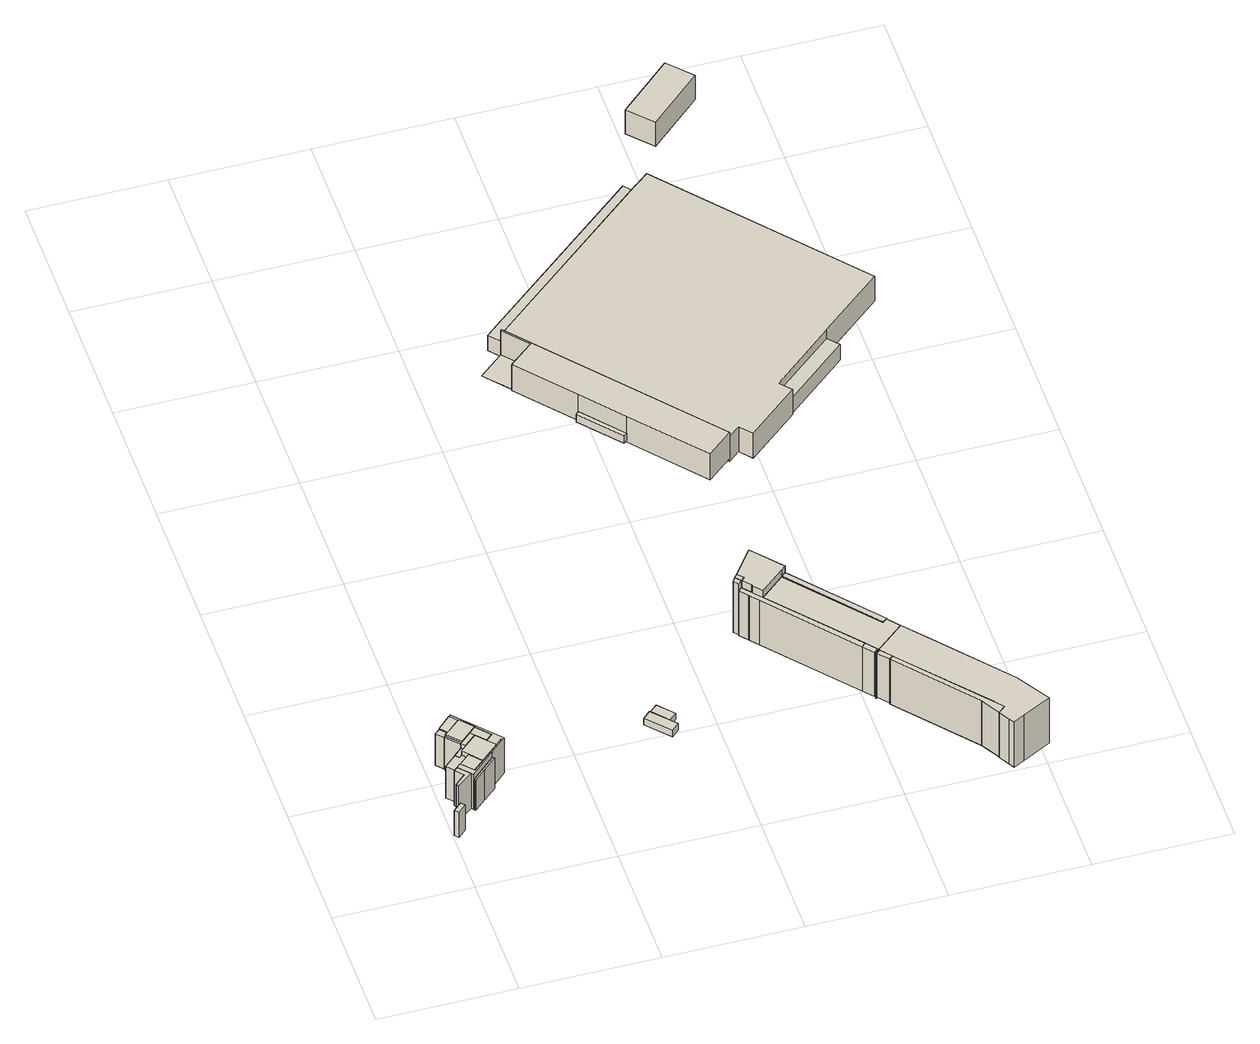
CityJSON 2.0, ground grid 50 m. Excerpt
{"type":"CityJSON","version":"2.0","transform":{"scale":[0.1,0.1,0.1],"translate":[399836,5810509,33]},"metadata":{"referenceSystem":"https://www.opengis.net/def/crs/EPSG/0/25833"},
"CityObjects":{
"building1":{"type":"Building","attributes":{"Gemeindeschluessel":"11000009","BezugspunktDach":"2200","function":"51009_1610","measuredHeight":11.8,"storeysAboveGround":0},"address":[{"country":"Germany","locality":"Berlin"}],"geometry":[{"type":"Solid","lod":"1","boundaries":[[[[0,1,2,3]],[[4,5,6,7]],[[4,7,3,2]],[[5,4,2,1]],[[6,5,1,0]],[[7,6,0,3]]]]}]},
"building2":{"type":"Building","attributes":{"Gemeindeschluessel":"11000009","function":"51009_1610"},"address":[{"country":"Germany","locality":"Berlin"}],"children":["building2-1","building2-2"]},
"building2-1":{"type":"BuildingPart","attributes":{"BezugspunktDach":"2200","measuredHeight":16.45,"storeysAboveGround":0},"parents":["building2"],"geometry":[{"type":"MultiSurface","lod":"1","boundaries":[[[8,9,10,11,12,13]],[[14,15,16,17,18,19]],[[14,19,13,12]],[[15,14,12,11]],[[16,15,11,10]],[[17,16,17,20,21,22,10,9]],[[18,17,9,8]],[[19,18,8,13]],[[22,21,20,17,16]]]}]},
"building2-2":{"type":"BuildingPart","attributes":{"BezugspunktDach":"2200","measuredHeight":14.68,"storeysAboveGround":0},"parents":["building2"],"geometry":[{"type":"Solid","lod":"1","boundaries":[[[[20,23,24,21]],[[25,26,17,16]],[[25,16,21,24]],[[26,25,24,23]],[[17,26,23,20]],[[16,17,20,21]]]]}]},
"building3":{"type":"Building","attributes":{"Gemeindeschluessel":"11000009","BezugspunktDach":"2200","function":"51009_1610","measuredHeight":14.78,"storeysAboveGround":0},"address":[{"country":"Germany","locality":"Berlin"}],"geometry":[{"type":"Solid","lod":"1","boundaries":[[[[27,28,29,30,31,32,33,34]],[[35,36,37,38,39,40,41,42]],[[35,42,34,33]],[[36,35,33,32]],[[37,36,32,31]],[[38,37,31,30]],[[39,38,30,29]],[[40,39,29,28]],[[41,40,28,27]],[[42,41,27,34]]]]}]},
"building4":{"type":"Building","attributes":{"Gemeindeschluessel":"11000009","function":"31001_1010"},"address":[{"country":"Germany","locality":"Berlin","thoroughfareNumber":"12","thoroughfareName":"Konrad-Zuse-Straße"}],"children":["building4-1","building4-2","building4-3","building4-4","building4-5","building4-6","building4-7","building4-8","building4-9","building4-10","building4-11"]},
"building4-1":{"type":"BuildingPart","attributes":{"BezugspunktDach":"2200","measuredHeight":16.54,"storeysAboveGround":5},"parents":["building4"],"geometry":[{"type":"MultiSurface","lod":"1","boundaries":[[[43,44,45,46,47,48,49]],[[50,51,52,53,54,55,56]],[[57,58,49,48]],[[50,56,59,60]],[[61,62,44,43]],[[58,63,43,49]],[[55,64,55,56]],[[60,59,58,57]],[[50,48,47,51]],[[51,47,46,52]],[[53,52,46,45]],[[54,53,65,45,44]],[[55,54,62,61]],[[56,55,64,63,58]]]}]},
"building4-2":{"type":"BuildingPart","attributes":{"BezugspunktDach":"2200","measuredHeight":16.42,"storeysAboveGround":5},"parents":["building4"],"geometry":[{"type":"MultiSurface","lod":"1","boundaries":[[[66,62,61,67]],[[55,54,26,25]],[[63,24,67,61]],[[55,25,24,63]],[[61,62,54,55,68]],[[69,26,54,62,66]],[[26,66,67,25]]]}]},
"building4-3":{"type":"BuildingPart","attributes":{"BezugspunktDach":"2200","measuredHeight":16.67,"storeysAboveGround":5},"parents":["building4"],"geometry":[{"type":"MultiSurface","lod":"1","boundaries":[[[70,71,72,73,74,75]],[[76,77,51,50,78,79]],[[76,79,75,74],[80,81,82,83]],[[48,47,51,72,71]],[[78,50,60,84,85,57,71,70]],[[79,78,70,75]],[[82,81,80,83]],[[77,76,74,73]],[[47,51,77,73,72]],[[50,51,47,48]],[[57,85,84,60]]]}]},
"building4-4":{"type":"BuildingPart","attributes":{"BezugspunktDach":"2200","measuredHeight":16.67,"storeysAboveGround":5},"parents":["building4"],"geometry":[{"type":"MultiSurface","lod":"1","boundaries":[[[86,87,88,73]],[[89,90,52,77]],[[91,92,88,87]],[[46,91,90,87,86]],[[47,46,86,72,93]],[[77,73,88,89,94]],[[90,89,92,91]],[[52,90,91,46]],[[52,46,47,51]],[[77,51,93,72,73,95]]]}]},
"building4-5":{"type":"BuildingPart","attributes":{"BezugspunktDach":"2200","measuredHeight":17.42,"storeysAboveGround":5},"parents":["building4"],"geometry":[{"type":"MultiSurface","lod":"1","boundaries":[[[96,97,98,99,100,101,102]],[[103,104,105,106,89,76,107]],[[103,107,102,101]],[[104,103,101,100]],[[108,109,100,99]],[[110,111,99,98]],[[89,92,110,106,98,97]],[[74,73,77,73,88,89,97,96]],[[28,82,96,102]],[[107,76,112,81,113,114]],[[105,104,109,108]],[[106,105,111,110]],[[106,110,92,89]],[[76,115,77,73,74]],[[89,88,73,77]],[[114,113,81,112,82,28]]]}]},
"building4-6":{"type":"BuildingPart","attributes":{"BezugspunktDach":"2200","measuredHeight":16.73,"storeysAboveGround":5},"parents":["building4"],"geometry":[{"type":"Solid","lod":"1","boundaries":[[[[109,108,116,117]],[[118,105,104,119]],[[118,119,117,116]],[[105,111,120,118,116,108]],[[119,104,109,117]],[[118,120,111,105]],[[105,108,109,104]]]]}]},
"building4-7":{"type":"BuildingPart","attributes":{"BezugspunktDach":"2200","measuredHeight":16.59,"storeysAboveGround":5},"parents":["building4"],"geometry":[{"type":"MultiSurface","lod":"1","boundaries":[[[121,122,123,124,120,91,46,45,125,126,127]],[[25,26,53,52,90,118,128,129,130,131,16]],[[25,16,127,126],[16,25,24,21]],[[26,25,132,25,26,66,67,126,125]],[[44,54,53,133,53,26,125,45],[26,54,62,66]],[[53,134,53,52]],[[90,52,46,52,90,91]],[[90,91,90,89,106,105,118]],[[128,118,120,124]],[[129,128,124,123]],[[130,129,123,122]],[[135,136,122,121]],[[16,131,121,127]],[[24,25,16,21]],[[67,66,26,25,132]],[[133,53,54,44,45]],[[62,54,26,66]],[[52,53,134,45,46]],[[92,89,90,91]],[[111,105,106,110]],[[92,110,106,89]],[[118,105,111,120]],[[131,130,136,135]]]}]},
"building4-8":{"type":"BuildingPart","attributes":{"BezugspunktDach":"2200","measuredHeight":14.65,"storeysAboveGround":5},"parents":["building4"],"geometry":[{"type":"Solid","lod":"1","boundaries":[[[[137,58,57,85,138]],[[84,60,59,139,140]],[[84,140,138,85]],[[60,84,85,57]],[[59,60,57,58]],[[139,59,58,137]],[[139,137,138,140]]]]}]},
"building4-9":{"type":"BuildingPart","attributes":{"BezugspunktDach":"2200","measuredHeight":14.15,"storeysAboveGround":5},"parents":["building4"],"geometry":[{"type":"Solid","lod":"1","boundaries":[[[[141,142,143,144,136,135]],[[130,145,146,147,148,131]],[[145,130,136,144]],[[146,145,144,143]],[[147,146,143,142]],[[148,147,142,141]],[[131,148,141,135]],[[130,131,135,136]]]]}]},
"building4-10":{"type":"BuildingPart","attributes":{"BezugspunktDach":"2200","measuredHeight":14.67,"storeysAboveGround":5},"parents":["building4"],"geometry":[{"type":"MultiSurface","lod":"1","boundaries":[[[21,24,63,58,137,138,149,150,151]],[[152,153,154,155,56,55,25,16,156]],[[152,156,151,150]],[[153,152,150,149]],[[154,153,149,138]],[[155,154,140,139]],[[56,155,137,139,59,58]],[[156,16,21,151]],[[139,140,138,137]],[[58,59,139,137]],[[55,56,58,63]],[[25,55,63,24]],[[25,24,21,16]]]}]},
"building4-11":{"type":"BuildingPart","attributes":{"BezugspunktDach":"2200","measuredHeight":15.05,"storeysAboveGround":5},"parents":["building4"],"geometry":[{"type":"Solid","lod":"1","boundaries":[[[[83,82,28,27]],[[113,81,80,157]],[[113,157,27,28]],[[157,80,83,27]],[[81,113,28,82]],[[80,81,82,83]]]]}]},
"building5":{"type":"Building","attributes":{"Gemeindeschluessel":"11000009","BezugspunktDach":"2200","function":"51009_1610","measuredHeight":16.55,"storeysAboveGround":0},"address":[{"country":"Germany","locality":"Berlin"}],"geometry":[{"type":"Solid","lod":"1","boundaries":[[[[45,158,91,46]],[[159,160,161,162]],[[159,162,46,91]],[[160,159,91,158]],[[161,160,158,45]],[[162,161,45,46]]]]}]},
"building6":{"type":"Building","attributes":{"Gemeindeschluessel":"11000009","BezugspunktDach":"2200","function":"31001_2463","measuredHeight":3,"storeysAboveGround":1},"address":[{"country":"Germany","locality":"Berlin","thoroughfareNumber":"11 (1)","thoroughfareName":"Katharina-Boll-Dornberger-Straße"}],"geometry":[{"type":"Solid","lod":"1","boundaries":[[[[163,164,165,166,167]],[[168,169,170,171,172]],[[168,172,167,166]],[[169,168,166,165]],[[170,169,165,164]],[[171,170,164,163]],[[172,171,163,167]]]]}]},
"building7":{"type":"Building","attributes":{"Gemeindeschluessel":"11000009","BezugspunktDach":"2200","function":"51009_1610","measuredHeight":3,"storeysAboveGround":0},"address":[{"country":"Germany","locality":"Berlin"}],"geometry":[{"type":"Solid","lod":"1","boundaries":[[[[173,174,175,176]],[[177,178,179,180]],[[177,180,176,175]],[[178,177,175,174]],[[179,178,174,173]],[[180,179,173,176]]]]}]},
"building8":{"type":"Building","attributes":{"Gemeindeschluessel":"11000009","BezugspunktDach":"2200","function":"51009_1610","measuredHeight":0.11,"storeysAboveGround":0},"address":[{"country":"Germany","locality":"Berlin"}],"geometry":[{"type":"Solid","lod":"1","boundaries":[[[[181,182,183,184]],[[185,186,187,188]],[[185,188,184,183]],[[186,185,183,182]],[[187,186,182,181]],[[188,187,181,184]]]]}]},
"building9":{"type":"Building","attributes":{"Gemeindeschluessel":"11000009","BezugspunktDach":"2200","function":"51009_1610","measuredHeight":3.51,"storeysAboveGround":0},"address":[{"country":"Germany","locality":"Berlin"}],"geometry":[{"type":"Solid","lod":"1","boundaries":[[[[189,190,191,192]],[[193,194,195,196]],[[193,196,192,191]],[[194,193,191,190]],[[195,194,190,189]],[[196,195,189,192]]]]}]},
"building10":{"type":"Building","attributes":{"Gemeindeschluessel":"11000009","function":"31001_1010"},"address":[{"country":"Germany","locality":"Berlin","thoroughfareNumber":"132, 134","thoroughfareName":"Groß-Berliner Damm"}],"children":["building10-1","building10-2","building10-3","building10-4","building10-5","building10-6","building10-7"]},
"building10-1":{"type":"BuildingPart","attributes":{"BezugspunktDach":"2200","measuredHeight":20.82,"storeysAboveGround":6},"parents":["building10"],"geometry":[{"type":"MultiSurface","lod":"1","boundaries":[[[197,198,199,200,201,202,203,204,205]],[[206,207,208,209,210,211,212,213,214]],[[206,214,215,216,217]],[[207,206,218,219,203]],[[208,207,203,219,220]],[[209,208,202,201]],[[210,209,201,200]],[[211,210,200,199]],[[217,216,215,205,204,221]],[[222,204,203,219,218]],[[220,219,203,202]],[[211,199,198,212]],[[213,223,212,198,197]],[[214,213,197,205]]]}]},
"building10-2":{"type":"BuildingPart","attributes":{"BezugspunktDach":"2200","measuredHeight":24.04,"storeysAboveGround":6},"parents":["building10"],"geometry":[{"type":"MultiSurface","lod":"1","boundaries":[[[224,225,226,227]],[[228,229,230,231]],[[228,231,227,226]],[[232,233,234,226,225]],[[230,235,233,225,224]],[[229,228,234,233,232]],[[229,233,235,230]],[[230,224,227,231]]]}]},
"building10-3":{"type":"BuildingPart","attributes":{"BezugspunktDach":"2200","measuredHeight":24.01,"storeysAboveGround":6},"parents":["building10"],"geometry":[{"type":"MultiSurface","lod":"1","boundaries":[[[233,235,236,237,238,239,240,241,234]],[[242,243,217,216,244,245,246,247,248]],[[242,248,234,241]],[[243,242,241,240]],[[249,250,251,252,243,240,239]],[[205,204,239,238]],[[244,253,254,238,237]],[[245,255,253,237,236]],[[246,256,255,236,235]],[[247,246,230,229]],[[248,247,233,229,228,234]],[[217,257,251,250,249]],[[243,252,251,257]],[[216,217,204,205]],[[216,205,254,253,244]],[[244,258,253,255,245]],[[245,255,256,246]],[[229,230,235,233]],[[234,228,229,233]]]}]},
"building10-4":{"type":"BuildingPart","attributes":{"BezugspunktDach":"2200","measuredHeight":21.43,"storeysAboveGround":6},"parents":["building10"],"geometry":[{"type":"MultiSurface","lod":"1","boundaries":[[[259,260,252,251,250]],[[261,262,220,219,218]],[[261,218,217,257]],[[262,261,251,257,243]],[[220,262,252,260]],[[203,202,260,259]],[[218,204,203,259,250]],[[257,217,250,251]],[[243,257,251,252,263]],[[219,220,202,203]],[[219,203,204,218]]]}]},
"building10-5":{"type":"BuildingPart","attributes":{"BezugspunktDach":"2200","measuredHeight":20.9,"storeysAboveGround":6},"parents":["building10"],"geometry":[{"type":"MultiSurface","lod":"1","boundaries":[[[264,265,266,267,268,253,255,256,269]],[[270,271,272,213,273,274,275,276,277]],[[270,277,269,278,230,279]],[[271,270,246,245,255]],[[272,271,245,244,280]],[[213,197,205,254,268]],[[214,272,244,216]],[[274,273,267,266]],[[275,274,266,265]],[[276,275,265,264]],[[277,276,264,269]],[[279,230,278,269,256]],[[256,255,245,246]],[[280,244,245,255,253]],[[214,205,197,213]],[[216,244,253,254,205]],[[213,268,267,273]]]}]},
"building10-6":{"type":"BuildingPart","attributes":{"BezugspunktDach":"2200","measuredHeight":20.92,"storeysAboveGround":6},"parents":["building10"],"geometry":[{"type":"MultiSurface","lod":"1","boundaries":[[[281,282,268,267]],[[213,212,211,273]],[[273,267,273,213]],[[212,198,197,268,282]],[[283,199,198,212,282,281]],[[273,211,281,267]],[[213,273,267,268]],[[213,197,198,212]],[[211,212,198,199,283]]]}]},
"building10-7":{"type":"BuildingPart","attributes":{"BezugspunktDach":"2200","measuredHeight":24.04,"storeysAboveGround":6},"parents":["building10"],"geometry":[{"type":"MultiSurface","lod":"1","boundaries":[[[284,224,227,285]],[[231,230,278,286]],[[231,286,285,227]],[[231,227,231,230]],[[278,269,256,224,284]],[[286,278,284,285]],[[230,231,227,224]],[[230,256,269,278]]]}]},
"building11":{"type":"Building","attributes":{"Gemeindeschluessel":"11000009","BezugspunktDach":"2200","function":"31001_2020","measuredHeight":12.21,"storeysAboveGround":3},"address":[{"country":"Germany","locality":"Berlin","thoroughfareNumber":"119","thoroughfareName":"Groß-Berliner Damm"}],"geometry":[{"type":"Solid","lod":"1","boundaries":[[[[287,288,289,290,291,292,293,294,295]],[[296,297,298,299,300,301,302,303,304]],[[296,304,295,294]],[[297,296,294,293]],[[298,297,293,292]],[[299,298,292,291]],[[300,299,291,290]],[[301,300,290,289]],[[302,301,289,288]],[[303,302,288,287]],[[304,303,287,295]]]]}]},
"building12":{"type":"Building","attributes":{"Gemeindeschluessel":"11000009","function":"31001_1010"},"address":[{"country":"Germany","locality":"Berlin","thoroughfareNumber":"136, 138","thoroughfareName":"Groß-Berliner Damm"}],"children":["building12-1","building12-2","building12-3"]},
"building12-1":{"type":"BuildingPart","attributes":{"BezugspunktDach":"2200","measuredHeight":21.43,"storeysAboveGround":6},"parents":["building12"],"geometry":[{"type":"MultiSurface","lod":"1","boundaries":[[[305,306,307,308,309,310,311,312,313,314,315,316,317,318,319,320]],[[321,322,323,324,325,326,327,328,329,330,331,332,333,334,335,336]],[[321,336,320,319]],[[322,321,319,318]],[[323,322,318,317]],[[324,323,317,316]],[[325,324,316,315]],[[326,325,315,314]],[[327,326,314,313]],[[328,327,313,312]],[[329,328,312,337,338,311]],[[330,329,338,339]],[[331,330,339,340]],[[332,331,309,340,341,308]],[[333,332,341,342]],[[334,333,343,344]],[[335,334,306,305],[344,345,305,306]],[[336,335,305,320]],[[311,338,337,312]],[[339,338,311,310]],[[340,339,310,309]],[[308,341,340,309]],[[342,341,308,307]],[[307,306,344,343]],[[305,345,344,306]]]}]},
"building12-2":{"type":"BuildingPart","attributes":{"BezugspunktDach":"2200","measuredHeight":20.77,"storeysAboveGround":6},"parents":["building12"],"geometry":[{"type":"Solid","lod":"1","boundaries":[[[[346,307,306,305]],[[344,343,347,345]],[[345,347,346,305]],[[344,345,305,306]],[[343,344,306,307]],[[347,343,307,346]]]]}]},
"building12-3":{"type":"BuildingPart","attributes":{"BezugspunktDach":"2200","measuredHeight":21.18,"storeysAboveGround":6},"parents":["building12"],"geometry":[{"type":"MultiSurface","lod":"1","boundaries":[[[348,349,350,351,312,311,310,309,308,307,346]],[[342,341,340,339,338,337,352,353,354,355,356]],[[342,356,347,343,307]],[[352,337,312,351]],[[353,352,351,350]],[[354,353,350,349]],[[355,354,349,348]],[[356,355,348,346]],[[346,307,343,347]],[[341,342,307,308,357]],[[340,341,308,309]],[[339,340,309,310,358]],[[339,310,311,338]],[[337,338,311,312]]]}]},
"building13":{"type":"Building","attributes":{"Gemeindeschluessel":"11000009","BezugspunktDach":"2200","function":"51009_1610","measuredHeight":7.25,"storeysAboveGround":0},"address":[{"country":"Germany","locality":"Berlin"}],"geometry":[{"type":"Solid","lod":"1","boundaries":[[[[359,360,361,362,363,364]],[[365,366,367,368,369,370]],[[365,370,364,363]],[[366,365,363,362]],[[367,366,362,361]],[[368,367,361,360]],[[369,368,360,359]],[[370,369,359,364]]]]}]},
"building14":{"type":"Building","attributes":{"Gemeindeschluessel":"11000009","BezugspunktDach":"2200","function":"31001_2111","measuredHeight":11.62,"storeysAboveGround":1},"address":[{"country":"Germany","locality":"Berlin","thoroughfareNumber":"119 (1)","thoroughfareName":"Groß-Berliner Damm"}],"geometry":[{"type":"Solid","lod":"1","boundaries":[[[[371,372,373,374,375,376,377,378,379,380,381,382,383,384]],[[385,386,387,388,389,390,391,392,393,394,395,396,397,398]],[[385,398,384,383]],[[386,385,383,382]],[[387,386,382,381]],[[388,387,381,380]],[[389,388,380,379]],[[390,389,379,378]],[[391,390,378,377]],[[392,391,377,376]],[[393,392,376,375]],[[394,393,375,374]],[[395,394,374,373]],[[396,395,373,372]],[[397,396,372,371]],[[398,397,371,384]]]]}]},
"building15":{"type":"Building","attributes":{"Gemeindeschluessel":"11000009","BezugspunktDach":"2200","function":"51009_1610","measuredHeight":7.25,"storeysAboveGround":0},"address":[{"country":"Germany","locality":"Berlin"}],"geometry":[{"type":"Solid","lod":"1","boundaries":[[[[399,400,401,402]],[[403,404,405,406]],[[403,406,402,401]],[[404,403,401,400]],[[405,404,400,399]],[[406,405,399,402]]]]}]},
"building16":{"type":"Building","attributes":{"Gemeindeschluessel":"11000009","BezugspunktDach":"2200","function":"31001_2111","measuredHeight":11.2,"storeysAboveGround":3},"address":[{"country":"Germany","locality":"Berlin","thoroughfareNumber":"7 (1)","thoroughfareName":"Igo-Etrich-Straße"}],"geometry":[{"type":"Solid","lod":"1","boundaries":[[[[407,408,409,410]],[[411,412,413,414]],[[411,414,410,409]],[[412,411,409,408]],[[413,412,408,407]],[[414,413,407,410]]]]}]}
},
"vertices":[
[14,227,137],[44,255,137],[32,269,137],[1,241,137],[32,269,19],[44,255,19],[14,227,19],[1,241,19],
[36,305,182],[93,348,182],[56,389,182],[43,378,182],[69,349,182],[29,313,182],[69,349,17],[43,378,17],[56,389,17],[93,348,17],[36,305,17],[29,313,17],[93,348,164],[56,389,164],[56,389,54],
[109,360,164],[70,402,164],[70,402,17],[109,360,17],
[57,540,180],[63,545,180],[74,555,180],[75,555,180],[52,581,180],[51,580,180],[40,570,180],[34,565,180],[40,570,32],[51,580,32],[52,581,32],[75,555,32],[74,555,32],[63,545,32],[57,540,32],[34,565,32],
[111,439,183],[149,396,183],[214,455,183],[188,483,183],[157,517,183],[113,478,183],[93,460,183],[113,478,17],[157,517,17],[188,483,17],[214,455,17],[149,396,17],[111,439,17],[93,460,17],[113,478,164],[93,460,164],[93,460,18],[113,478,18],[111,439,181],[149,396,181],[111,439,164],[111,439,91],[214,455,162],
[109,360,181],[70,402,181],[111,439,141],[109,360,81],
[101,491,184],[113,478,184],[157,517,184],[144,532,184],[107,498,184],[100,492,184],[107,498,17],[144,532,17],[101,491,17],[100,492,17],[100,492,30],[107,498,30],[107,498,180],[100,492,180],[101,491,18],[101,491,164],
[188,483,184],[211,503,184],[167,553,184],[167,553,17],[211,503,17],[211,503,183],[167,553,183],[157,517,59],[158,544,17],[144,532,85],
[107,498,187],[167,553,187],[146,576,187],[125,599,187],[75,555,187],[74,555,187],[63,545,187],[74,555,17],[75,555,17],[125,599,17],[146,576,17],[63,545,17],[125,599,185],[75,555,185],[146,576,183],[125,599,183],[107,498,100],[63,545,30],[63,545,148],[109,500,17],
[100,626,185],[52,581,185],[100,626,17],[52,581,17],[100,626,183],
[100,341,183],[190,424,183],[248,477,183],[107,632,183],[109,360,183],[70,402,183],[56,389,183],[107,632,17],[248,477,17],[190,424,17],[100,341,17],[70,402,58],[214,455,168],[214,455,121],[100,341,159],[190,424,159],
[83,450,164],[71,463,164],[83,450,18],[71,463,18],
[105,335,159],[107,337,159],[148,374,159],[196,417,159],[196,417,17],[148,374,17],[107,337,17],[105,335,17],
[69,461,164],[28,424,164],[26,422,164],[28,424,17],[69,461,17],[71,463,17],[83,450,17],[26,422,17],
[57,540,30],
[237,475,183],[211,503,18],[237,475,18],[214,455,18],[188,483,18],
[760,552,52],[834,471,52],[862,497,52],[786,579,52],[759,554,52],[786,579,22],[862,497,22],[834,471,22],[760,552,22],[759,554,22],
[841,520,53],[867,545,53],[816,601,53],[789,577,53],[816,601,23],[867,545,23],[841,520,23],[789,577,23],
[801,2198,26],[890,2274,26],[813,2364,26],[724,2287,26],[813,2364,25],[890,2274,25],[801,2198,25],[724,2287,25],
[1085,1842,61],[1096,1852,61],[972,1997,61],[961,1987,61],[972,1997,26],[1096,1852,26],[1085,1842,26],[961,1987,26],
[1517,506,230],[1549,467,230],[1535,455,230],[1537,452,230],[1655,552,230],[1619,595,230],[1603,582,230],[1342,888,230],[1255,813,230],[1342,888,22],[1603,582,22],[1619,595,22],[1655,552,22],[1537,452,22],[1535,455,22],[1549,467,22],[1517,506,22],[1255,813,22],[1255,813,105],[1255,813,24],[1342,888,24],[1342,888,23],[1603,582,23],[1619,595,23],[1342,888,144],[1342,888,162],[1534,485,22],
[1199,878,265],[1212,889,265],[1192,911,265],[1182,898,265],[1192,911,25],[1212,889,25],[1199,878,25],[1182,898,25],[1212,889,63],[1212,889,264],[1192,911,264],[1199,878,264],
[1225,848,264],[1228,844,264],[1255,813,264],[1342,888,264],[1358,901,264],[1265,1010,264],[1265,1010,24],[1358,901,24],[1228,844,24],[1225,848,24],[1199,878,24],[1212,889,24],[1192,911,24],[1342,888,100],[1342,888,234],[1350,894,234],[1358,901,234],[1228,844,231],[1255,813,231],[1225,848,231],[1199,878,231],[1350,894,24],[1228,844,136],
[1603,582,234],[1619,595,234],[1350,894,23],[1358,901,23],[1358,901,229],
[1211,835,231],[1214,832,231],[1240,801,231],[1502,493,231],[1517,506,231],[1185,866,231],[1199,878,22],[1225,848,22],[1228,844,22],[1502,493,22],[1240,801,22],[1214,832,22],[1211,835,22],[1185,866,22],[1185,866,25],[1199,878,90],[1228,844,164],
[1535,455,231],[1549,467,231],[1535,455,163],
[1185,866,265],[1171,882,265],[1171,882,25],
[972,1997,141],[1096,1852,141],[1311,1599,141],[1403,1678,141],[894,2276,141],[817,2367,141],[813,2364,141],[890,2274,141],[801,2198,141],[890,2274,19],[813,2364,19],[817,2367,19],[894,2276,19],[1403,1678,19],[1311,1599,19],[1096,1852,19],[972,1997,19],[801,2198,19],
[1540,449,231],[1554,461,231],[1588,422,231],[1590,419,231],[1823,145,231],[1826,142,231],[1876,84,231],[1850,62,231],[1873,23,231],[1884,4,231],[1925,25,231],[2029,79,231],[1954,201,231],[1719,477,231],[1655,552,231],[1537,452,231],[1655,552,17],[1719,477,17],[1954,201,17],[2029,79,17],[1925,25,17],[1884,4,17],[1873,23,17],[1850,62,17],[1876,84,17],[1826,142,17],[1823,145,17],[1590,419,17],[1588,422,17],[1554,461,17],[1540,449,17],[1537,452,17],[1850,62,20],[1876,84,20],[1826,142,20],[1823,145,20],[1590,419,20],[1588,422,20],[1588,422,24],[1554,461,24],[1540,449,24],
[1573,410,231],[1573,410,24],
[1576,407,231],[1809,133,231],[1810,131,231],[1811,130,231],[1811,130,20],[1810,131,20],[1809,133,20],[1576,407,20],[1573,410,20],[1590,419,89],[1826,142,120],
[817,2367,84],[1454,2910,84],[1455,2909,84],[1456,2910,84],[1420,2952,84],[782,2409,84],[1420,2952,12],[1456,2910,12],[1455,2909,12],[1454,2910,12],[817,2367,12],[782,2409,12],
[894,2276,121],[1403,1678,121],[1445,1713,121],[1482,1669,121],[1670,1829,121],[1633,1872,121],[1859,2065,121],[1858,2066,121],[2088,2261,121],[1502,2949,121],[1456,2910,121],[1455,2909,121],[1454,2910,121],[817,2367,121],[1454,2910,5],[1455,2909,5],[1456,2910,5],[1502,2949,5],[2088,2261,5],[1858,2066,5],[1859,2065,5],[1633,1872,5],[1670,1829,5],[1482,1669,5],[1445,1713,5],[1403,1678,5],[894,2276,5],[817,2367,5],
[1670,1829,83],[1895,2023,83],[1859,2065,83],[1633,1872,83],[1859,2065,11],[1895,2023,11],[1670,1829,11],[1633,1872,11],
[1599,3165,128],[1791,3339,128],[1712,3426,128],[1520,3251,128],[1712,3426,16],[1791,3339,16],[1599,3165,16],[1520,3251,16]
]}
